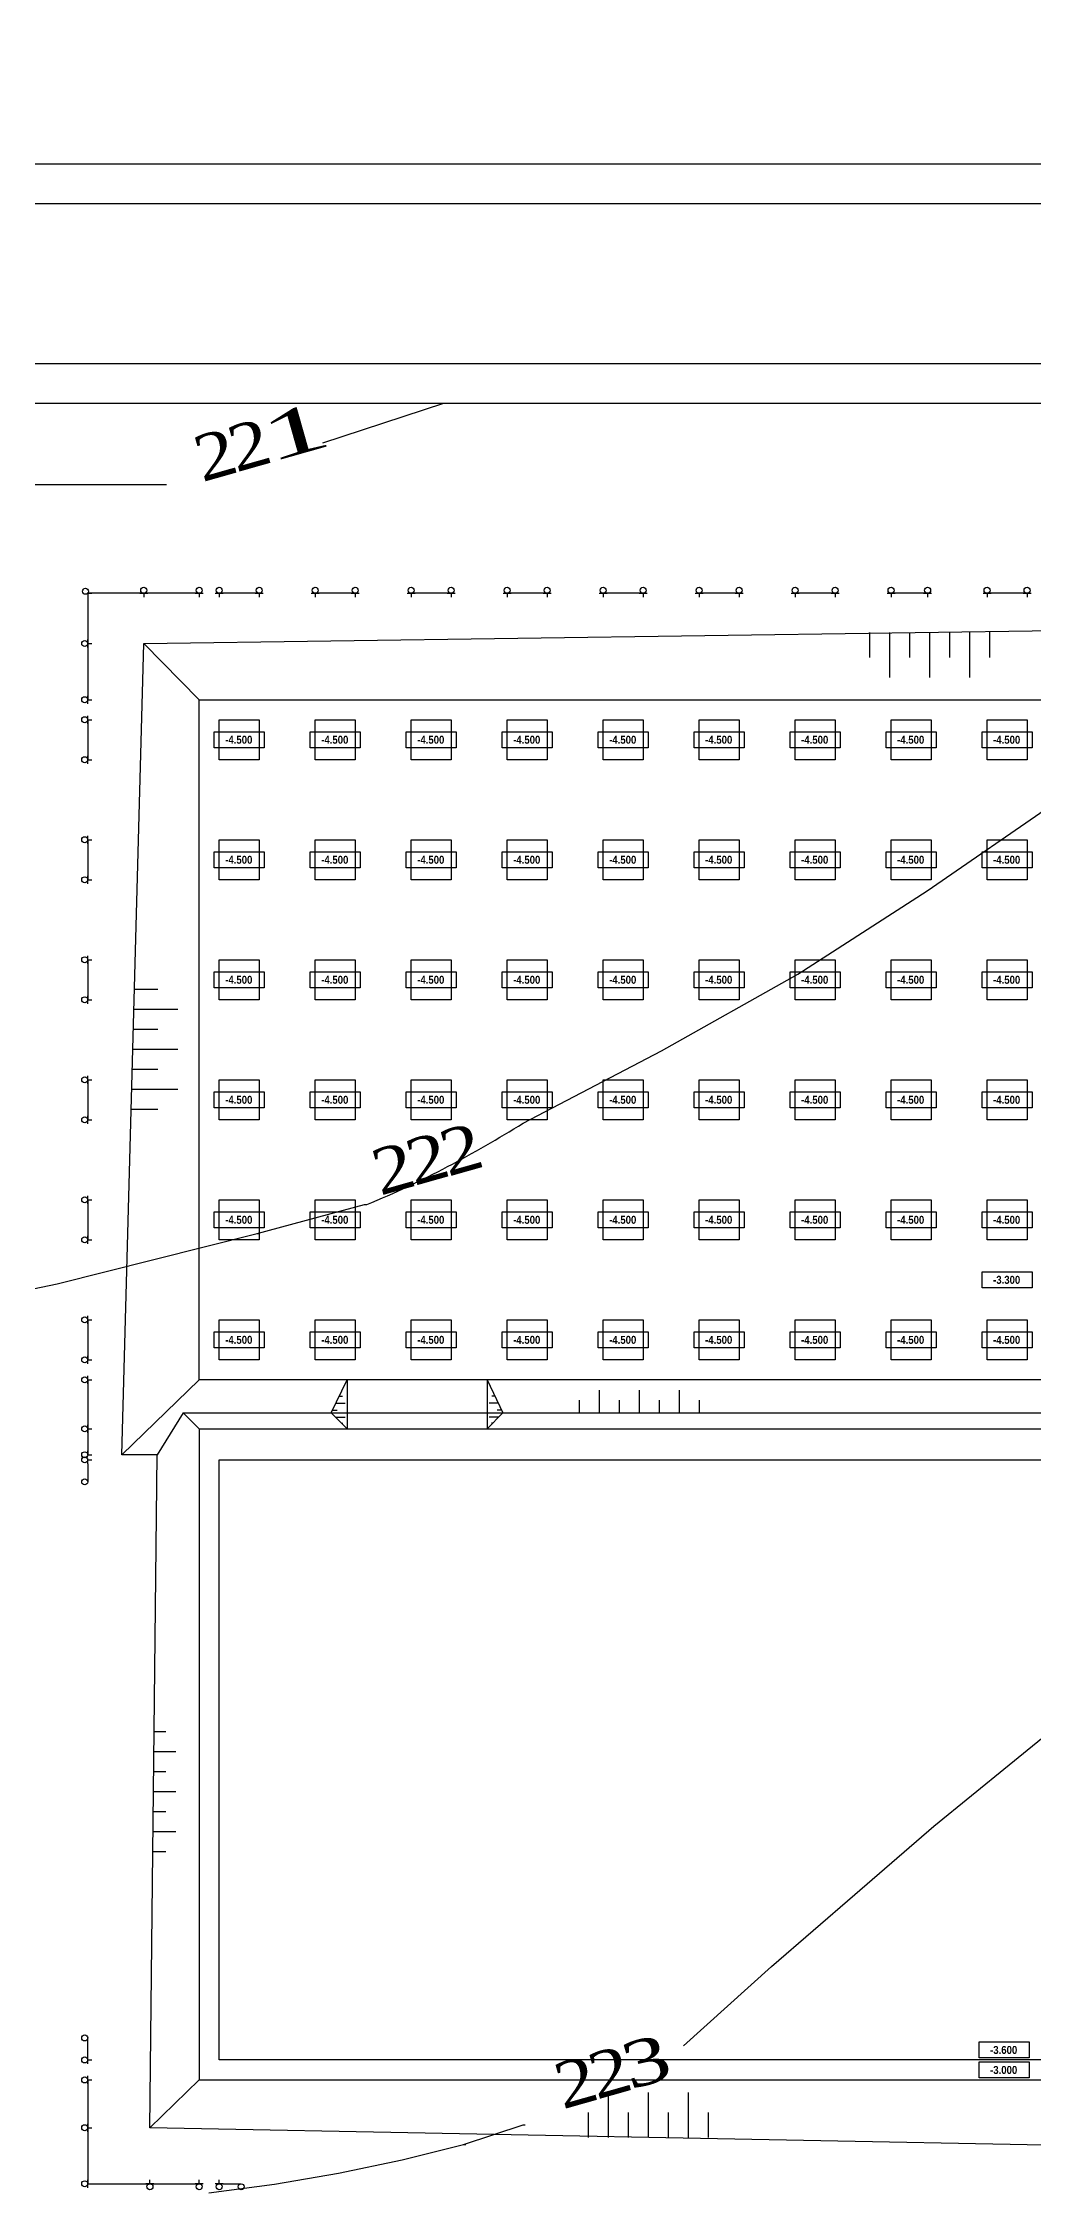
# Model space of a CAD drawing. Header units: millimetres. Extents: x -51 to 2999949, y -1641567 to 415040.
# Drawn here: x 1947855 to 1997370, y 195180 to 302519 of the extents above; entities that cross this region are included whole.
import ezdxf

# ---------------------------------------------------------------- set-up
doc = ezdxf.new("R2010")
doc.units = ezdxf.units.MM
doc.header["$LTSCALE"] = 75
doc.header["$MEASUREMENT"] = 0
doc.layers.get('0').update_dxf_attribs({"linetype": 'CONTINUOUS'})
for name, color, linetype in [('cesty', 161, 'CONTINUOUS'), ('objekt A patky', 130, 'CONTINUOUS'), ('objekt A+B', 10, 'CONTINUOUS'), ('objekt C', 30, 'CONTINUOUS'), ('objekt C deska', 150, 'CONTINUOUS'), ('svahování', 80, 'CONTINUOUS'), ('TEXT hlouby PPD', 255, 'CONTINUOUS'), ('TEXT hlouby SJ', 6, 'CONTINUOUS'), ('vytyčení', 50, 'CONTINUOUS')]:
    doc.layers.add(name, color=color, linetype=linetype)
doc.styles.add('hloubky patek a pasu', font='ariblk.ttf', dxfattribs={"width": 0.75, "height": 400})
doc.styles.add('TIMESNEWROMAN', font='times.ttf')

# ---------------------------------------------------------------- blocks, each defined once
blk = doc.blocks.new('*U76')
at = {"layer": 'objekt A patky', "extrusion": (3.35875e-15, -3.39308e-16, -1)}
blk.add_lwpolyline([(1000, 1000), (-1000, 1000), (-1000, -1000), (1000, -1000)], close=True, dxfattribs=at)
blk = doc.blocks.new('*U77')
at = {"layer": 'objekt A patky', "color": 0, "linetype": 'ByBlock', "lineweight": -2, "transparency": 16777216}
for p in [(-38400, 30000), (-33600, 30000), (-28800, 30000), (-24000, 30000), (-19200, 30000), (-14400, 30000), (-9600, 30000), (-4800, 30000), (0, 30000), (-38400, 24000), (-33600, 24000), (-28800, 24000), (-24000, 24000), (-19200, 24000), (-14400, 24000), (-9600, 24000), (-4800, 24000), (0, 24000), (-38400, 18000), (-33600, 18000), (-28800, 18000), (-24000, 18000), (-19200, 18000), (-14400, 18000), (-9600, 18000), (-4800, 18000), (0, 18000), (-38400, 12000), (-33600, 12000), (-28800, 12000), (-24000, 12000), (-19200, 12000), (-14400, 12000), (-9600, 12000), (-4800, 12000), (0, 12000), (-38400, 6000), (-33600, 6000), (-28800, 6000), (-24000, 6000), (-19200, 6000), (-14400, 6000), (-9600, 6000), (-4800, 6000), (0, 6000), (-38400, 0), (-33600, 0), (-28800, 0), (-24000, 0), (-19200, 0), (-14400, 0), (-9600, 0), (-4800, 0), (0, 0)]:
    blk.add_blockref('*U76', p, dxfattribs=at)

msp = doc.modelspace()

# ---------------------------------------------------------------- linework, layer by layer
for p, q in [((1889847.5854, 286496.2561), (2038142.3038, 286496.2561)), ((1889847.5854, 284515.909), (2038142.3038, 284515.909)), ((1951855.6645, 280452.3437), (1954041.7669, 280452.3437))]:
    msp.add_line(p, q)
for points in [[(1885784.0135, 302519.0837), (1885784.0135, 298455.5184), (1886324.1064, 296475.1713), (1887764.3607, 295060.6413), (1889847.5854, 294494.8241), (2038039.4327, 294494.8241), (2040019.7798, 295060.6413), (2041460.0406, 296475.1713), (2042000.127, 298455.5184), (2042000.127, 302519.0837), (2042103.0111, 302519.0837)], [(1887764.3607, 302519.0837), (1887764.3607, 298455.5184), (1888407.3312, 297143.8596), (1889847.5854, 296475.1713), (2038039.4327, 296475.1713), (2039351.0915, 297143.8596), (2040019.7798, 298455.5184), (2040019.7798, 302519.0837), (2040122.664, 302519.0837)], [(1961860.2843, 282535.5619), (1967904.1968, 284515.909), (1968007.081, 284515.909)], [(1887764.3607, 274537.0201), (1891725.0615, 275848.6789), (1895454.2892, 277160.3377), (1898977.7682, 278137.6393), (1902269.7742, 279037.8137), (1905458.909, 279680.7843), (1908416.5708, 280117.9864), (1911271.3615, 280349.4726), (1913817.5258, 280452.3437), (1951958.5356, 280452.3437)], [(1971864.9041, 248509.5596), (1978783.2602, 252135.9228), (1985598.7582, 255968.0281), (1992079.899, 260134.4646), (1998458.1687, 264532.3872), (2004630.6832, 269136.052), (2010571.7376, 273971.2029), (2016384.1901, 279140.6848), (2016487.0612, 279140.6848)], [(1958568.2784, 243005.7465), (1963943.5025, 244445.9942), (1964046.3736, 244445.9942)], [(1887764.3607, 224462.4724), (1894142.6304, 226880.0348), (1900057.954, 228963.2661), (1905664.6577, 230840.7421), (1910834.1397, 232486.732), (1915669.2776, 233798.3908), (1920067.2001, 235007.1785), (1924156.4898, 235881.6352), (1927885.7175, 236421.7346), (1931512.0742, 236987.5257), (1935369.8973, 237733.3673), (1939536.3469, 238504.9529), (1943831.3918, 239507.9722), (1948563.6455, 240485.3), (1953398.7964, 241694.0877), (1958568.2784, 243005.7465), (1958671.1495, 243005.7465)], [(1979889.1768, 202395.7192), (1984287.0994, 206356.4266), (1988453.5358, 209957.0458), (1992414.2432, 213377.6537), (1996169.1821, 216438.1866), (1999666.9564, 219292.9904), (2002984.6802, 221942.0258), (2006045.2262, 224359.6013), (2008900.0038, 226442.8195), (2011883.3964, 228423.1666), (2015072.5313, 230377.796), (2018467.4083, 232152.4009), (2022222.3604, 234004.1592), (2026285.9257, 235650.1491), (2030580.9772, 237296.1651), (2035081.7709, 238942.155), (2035184.642, 238942.155)], [(1968881.5245, 197457.7103), (1971864.9041, 198435.0119), (1971967.7883, 198435.0119)], [(1956150.7029, 195040.1349), (1959442.7089, 195477.3632), (1962631.8437, 196017.4495), (1965820.9786, 196686.1509), (1968881.5245, 197457.7103), (1969010.1134, 197457.7103)]]:
    msp.add_lwpolyline(points)
msp.add_open_spline([(1964046.3736, 244445.9942), (1966855.9695, 245597.097), (1969416.5218, 246997.2433), (1971864.9041, 248509.5596)], degree=3)
at = {"layer": 'cesty'}
for p, q in [((1962262.7267, 234041.3508), (1963069.7798, 235684.2977)), ((1963069.7798, 235684.2977), (1963069.7798, 233234.2977)), ((1970069.7798, 235684.2977), (1970069.7798, 233234.2977)), ((1970069.7798, 235684.2977), (1970848.9011, 234041.3508)), ((1963069.7798, 233234.2977), (1962262.7267, 234041.3508)), ((1970069.7798, 233234.2977), (1970848.9011, 234041.3508))]:
    msp.add_line(p, q, dxfattribs=at)
at = {"layer": 'objekt A+B'}
for p, q in [((1952896.208, 272494.6339), (2031498.657, 273605.3723)), ((1951800.0449, 231938.1863), (1952896.208, 272494.6339)), ((1952896.208, 272494.6339), (1955669.7798, 269684.2977)), ((1955669.7798, 269684.2977), (2027669.7798, 269684.2977)), ((1955669.7798, 235684.2977), (1955669.7798, 269684.2977)), ((1955669.7798, 235684.2977), (1951800.0449, 231938.1863)), ((1998069.7798, 235684.2977), (1955669.7798, 235684.2977)), ((1953562.1238, 231927.9986), (1951800.0449, 231938.1863))]:
    msp.add_line(p, q, dxfattribs=at)
at = {"layer": 'objekt C'}
for p, q in [((1954862.7267, 234041.3508), (1953562.1238, 231927.9986)), ((1955669.7798, 233234.2977), (1954862.7267, 234041.3508)), ((1954862.7267, 234041.3508), (1999744.7083, 234041.3508)), ((1955669.7798, 233234.2977), (1955669.7798, 200684.2977)), ((1955669.7798, 233234.2977), (1999669.7798, 233234.2977)), ((1953206.4049, 198294.1441), (1953562.1238, 231927.9986)), ((1955669.7798, 200684.2977), (1953206.4049, 198294.1441)), ((1955669.7798, 200684.2977), (1999669.7798, 200684.2977)), ((2003061.4127, 197323.8594), (1953206.4049, 198294.1441))]:
    msp.add_line(p, q, dxfattribs=at)
at = {"layer": 'objekt C deska', "extrusion": (1.93959e-16, -3.39308e-16, -1)}
for p, q in [((1956669.7798, 231684.2977), (1998669.7798, 231684.2977)), ((1956669.7798, 201684.2977), (1956669.7798, 231684.2977)), ((1998669.7798, 201684.2977), (1956669.7798, 201684.2977))]:
    msp.add_line(p, q, dxfattribs=at)
at = {"layer": 'svahování'}
for p, q in [((1989197.4325, 273050.0031), (1989197.4325, 271800.0031)), ((1990197.4325, 273050.0031), (1990197.4325, 270800.0031)), ((1991197.4325, 273050.0031), (1991197.4325, 271800.0031)), ((1992197.4325, 273050.0031), (1992197.4325, 270800.0031)), ((1993197.4325, 273064.1342), (1993197.4325, 271800.0031)), ((1994197.4325, 273078.2653), (1994197.4325, 270800.0031)), ((1995197.4325, 273092.3964), (1995197.4325, 271800.0031)), ((1952429.2107, 255216.4101), (1953598.1265, 255216.4101)), ((1952402.1826, 254216.4101), (1954598.1265, 254216.4101)), ((1952375.1545, 253216.4101), (1953598.1265, 253216.4101)), ((1952348.1265, 252216.4101), (1954598.1265, 252216.4101)), ((1952348.1265, 251216.4101), (1953598.1265, 251216.4101)), ((1952294.0703, 250216.4101), (1954598.1265, 250216.4101)), ((1952267.0422, 249216.4101), (1953598.1265, 249216.4101)), ((1975692.883, 234037.8604), (1975692.883, 235162.8604)), ((1977692.883, 234037.8604), (1977692.883, 235162.8604)), ((1979692.883, 234037.8604), (1979692.883, 235162.8604)), ((1962325.8146, 234169.781), (1962577.1723, 234169.781)), ((1962494.2318, 234512.6339), (1962974.3306, 234512.6339)), ((1962666.2533, 234862.8242), (1962840.027, 234862.8242)), ((1970625.4084, 234512.6339), (1970165.2291, 234512.6339)), ((1970459.3405, 234862.8242), (1970299.5327, 234862.8242)), ((1970787.9967, 234169.781), (1970562.3874, 234169.781)), ((1974692.883, 234037.8604), (1974692.883, 234662.8604)), ((1976692.883, 234037.8604), (1976692.883, 234662.8604)), ((1978692.883, 234037.8604), (1978692.883, 234662.8604)), ((1980692.883, 234037.8604), (1980692.883, 234662.8604)), ((1962483.8852, 233820.1923), (1962961.921, 233820.1923)), ((1962781.0239, 233523.0536), (1962857.9501, 233523.0536)), ((1970635.3969, 233820.1923), (1970177.6387, 233820.1923)), ((1970348.542, 233523.0536), (1970281.6096, 233523.0536)), ((1953415.993, 218111.0713), (1954009.2644, 218111.0713)), ((1953384.2644, 217111.0713), (1954509.2644, 217111.0713)), ((1953384.2644, 216111.0713), (1954009.2644, 216111.0713)), ((1953384.2644, 215111.0713), (1954509.2644, 215111.0713)), ((1953384.2644, 214111.0713), (1954009.2644, 214111.0713)), ((1953384.2644, 213111.0713), (1954509.2644, 213111.0713)), ((1953384.2644, 212111.0713), (1954009.2644, 212111.0713)), ((1976133.9088, 197809.0017), (1976133.9088, 200059.0017)), ((1978133.9088, 197809.0017), (1978133.9088, 200059.0017)), ((1980133.9088, 197809.0017), (1980133.9088, 200059.0017)), ((1975133.9088, 197809.0017), (1975133.9088, 199059.0017)), ((1977133.9088, 197809.0017), (1977133.9088, 199059.0017)), ((1979133.9088, 197809.0017), (1979133.9088, 199059.0017)), ((1981133.9088, 197809.0017), (1981133.9088, 199059.0017))]:
    msp.add_line(p, q, dxfattribs=at)
at = {"layer": 'TEXT hlouby PPD'}
for points in [[(1956419.7798, 268084.2977), (1958919.7798, 268084.2977), (1958919.7798, 267284.2977), (1956419.7798, 267284.2977)], [(1961219.7798, 268084.2977), (1963719.7798, 268084.2977), (1963719.7798, 267284.2977), (1961219.7798, 267284.2977)], [(1966019.7798, 268084.2977), (1968519.7798, 268084.2977), (1968519.7798, 267284.2977), (1966019.7798, 267284.2977)], [(1970819.7798, 268084.2977), (1973319.7798, 268084.2977), (1973319.7798, 267284.2977), (1970819.7798, 267284.2977)], [(1975619.7798, 268084.2977), (1978119.7798, 268084.2977), (1978119.7798, 267284.2977), (1975619.7798, 267284.2977)], [(1980419.7798, 268084.2977), (1982919.7798, 268084.2977), (1982919.7798, 267284.2977), (1980419.7798, 267284.2977)], [(1985219.7798, 268084.2977), (1987719.7798, 268084.2977), (1987719.7798, 267284.2977), (1985219.7798, 267284.2977)], [(1990019.7798, 268084.2977), (1992519.7798, 268084.2977), (1992519.7798, 267284.2977), (1990019.7798, 267284.2977)], [(1990019.7798, 268084.2977), (1992519.7798, 268084.2977), (1992519.7798, 267284.2977), (1990019.7798, 267284.2977)], [(1994819.7798, 268084.2977), (1997319.7798, 268084.2977), (1997319.7798, 267284.2977), (1994819.7798, 267284.2977)], [(1956419.7798, 262084.2977), (1958919.7798, 262084.2977), (1958919.7798, 261284.2977), (1956419.7798, 261284.2977)], [(1961219.7798, 262084.2977), (1963719.7798, 262084.2977), (1963719.7798, 261284.2977), (1961219.7798, 261284.2977)], [(1966019.7798, 262084.2977), (1968519.7798, 262084.2977), (1968519.7798, 261284.2977), (1966019.7798, 261284.2977)], [(1970819.7798, 262084.2977), (1973319.7798, 262084.2977), (1973319.7798, 261284.2977), (1970819.7798, 261284.2977)], [(1975619.7798, 262084.2977), (1978119.7798, 262084.2977), (1978119.7798, 261284.2977), (1975619.7798, 261284.2977)], [(1980419.7798, 262084.2977), (1982919.7798, 262084.2977), (1982919.7798, 261284.2977), (1980419.7798, 261284.2977)], [(1985219.7798, 262084.2977), (1987719.7798, 262084.2977), (1987719.7798, 261284.2977), (1985219.7798, 261284.2977)], [(1990019.7798, 262084.2977), (1992519.7798, 262084.2977), (1992519.7798, 261284.2977), (1990019.7798, 261284.2977)], [(1994819.7798, 262084.2977), (1997319.7798, 262084.2977), (1997319.7798, 261284.2977), (1994819.7798, 261284.2977)], [(1956419.7798, 256084.2977), (1958919.7798, 256084.2977), (1958919.7798, 255284.2977), (1956419.7798, 255284.2977)], [(1961219.7798, 256084.2977), (1963719.7798, 256084.2977), (1963719.7798, 255284.2977), (1961219.7798, 255284.2977)], [(1966019.7798, 256084.2977), (1968519.7798, 256084.2977), (1968519.7798, 255284.2977), (1966019.7798, 255284.2977)], [(1970819.7798, 256084.2977), (1973319.7798, 256084.2977), (1973319.7798, 255284.2977), (1970819.7798, 255284.2977)], [(1975619.7798, 256084.2977), (1978119.7798, 256084.2977), (1978119.7798, 255284.2977), (1975619.7798, 255284.2977)], [(1980419.7798, 256084.2977), (1982919.7798, 256084.2977), (1982919.7798, 255284.2977), (1980419.7798, 255284.2977)], [(1985219.7798, 256084.2977), (1987719.7798, 256084.2977), (1987719.7798, 255284.2977), (1985219.7798, 255284.2977)], [(1990019.7798, 256084.2977), (1992519.7798, 256084.2977), (1992519.7798, 255284.2977), (1990019.7798, 255284.2977)], [(1994819.7798, 256084.2977), (1997319.7798, 256084.2977), (1997319.7798, 255284.2977), (1994819.7798, 255284.2977)], [(1956419.7798, 250084.2977), (1958919.7798, 250084.2977), (1958919.7798, 249284.2977), (1956419.7798, 249284.2977)], [(1961219.7798, 250084.2977), (1963719.7798, 250084.2977), (1963719.7798, 249284.2977), (1961219.7798, 249284.2977)], [(1966019.7798, 250084.2977), (1968519.7798, 250084.2977), (1968519.7798, 249284.2977), (1966019.7798, 249284.2977)], [(1970819.7798, 250084.2977), (1973319.7798, 250084.2977), (1973319.7798, 249284.2977), (1970819.7798, 249284.2977)], [(1975619.7798, 250084.2977), (1978119.7798, 250084.2977), (1978119.7798, 249284.2977), (1975619.7798, 249284.2977)], [(1980419.7798, 250084.2977), (1982919.7798, 250084.2977), (1982919.7798, 249284.2977), (1980419.7798, 249284.2977)], [(1985219.7798, 250084.2977), (1987719.7798, 250084.2977), (1987719.7798, 249284.2977), (1985219.7798, 249284.2977)], [(1990019.7798, 250084.2977), (1992519.7798, 250084.2977), (1992519.7798, 249284.2977), (1990019.7798, 249284.2977)], [(1994819.7798, 250084.2977), (1997319.7798, 250084.2977), (1997319.7798, 249284.2977), (1994819.7798, 249284.2977)], [(1956419.7798, 244084.2977), (1958919.7798, 244084.2977), (1958919.7798, 243284.2977), (1956419.7798, 243284.2977)], [(1961219.7798, 244084.2977), (1963719.7798, 244084.2977), (1963719.7798, 243284.2977), (1961219.7798, 243284.2977)], [(1966019.7798, 244084.2977), (1968519.7798, 244084.2977), (1968519.7798, 243284.2977), (1966019.7798, 243284.2977)], [(1970819.7798, 244084.2977), (1973319.7798, 244084.2977), (1973319.7798, 243284.2977), (1970819.7798, 243284.2977)], [(1975619.7798, 244084.2977), (1978119.7798, 244084.2977), (1978119.7798, 243284.2977), (1975619.7798, 243284.2977)], [(1980419.7798, 244084.2977), (1982919.7798, 244084.2977), (1982919.7798, 243284.2977), (1980419.7798, 243284.2977)], [(1985219.7798, 244084.2977), (1987719.7798, 244084.2977), (1987719.7798, 243284.2977), (1985219.7798, 243284.2977)], [(1990019.7798, 244084.2977), (1992519.7798, 244084.2977), (1992519.7798, 243284.2977), (1990019.7798, 243284.2977)], [(1994819.7798, 244084.2977), (1997319.7798, 244084.2977), (1997319.7798, 243284.2977), (1994819.7798, 243284.2977)], [(1956419.7798, 238084.2977), (1958919.7798, 238084.2977), (1958919.7798, 237284.2977), (1956419.7798, 237284.2977)], [(1961219.7798, 238084.2977), (1963719.7798, 238084.2977), (1963719.7798, 237284.2977), (1961219.7798, 237284.2977)], [(1966019.7798, 238084.2977), (1968519.7798, 238084.2977), (1968519.7798, 237284.2977), (1966019.7798, 237284.2977)], [(1970819.7798, 238084.2977), (1973319.7798, 238084.2977), (1973319.7798, 237284.2977), (1970819.7798, 237284.2977)], [(1975619.7798, 238084.2977), (1978119.7798, 238084.2977), (1978119.7798, 237284.2977), (1975619.7798, 237284.2977)], [(1980419.7798, 238084.2977), (1982919.7798, 238084.2977), (1982919.7798, 237284.2977), (1980419.7798, 237284.2977)], [(1985219.7798, 238084.2977), (1987719.7798, 238084.2977), (1987719.7798, 237284.2977), (1985219.7798, 237284.2977)], [(1990019.7798, 238084.2977), (1992519.7798, 238084.2977), (1992519.7798, 237284.2977), (1990019.7798, 237284.2977)], [(1994819.7798, 238084.2977), (1997319.7798, 238084.2977), (1997319.7798, 237284.2977), (1994819.7798, 237284.2977)], [(1994669.7798, 202584.2977), (1997169.7798, 202584.2977), (1997169.7798, 201784.2977), (1994669.7798, 201784.2977)]]:
    msp.add_lwpolyline(points, close=True, dxfattribs=at)
at = {"layer": 'TEXT hlouby SJ'}
for points in [[(1994819.7798, 241084.2977), (1997319.7798, 241084.2977), (1997319.7798, 240284.2977), (1994819.7798, 240284.2977)], [(1994669.7798, 201584.2977), (1997169.7798, 201584.2977), (1997169.7798, 200784.2977), (1994669.7798, 200784.2977)]]:
    msp.add_lwpolyline(points, close=True, dxfattribs=at)
at = {"layer": 'vytyčení'}
for p, q in [((1952896.208, 275005.3723), (1950096.208, 275005.3723)), ((1950096.208, 275005.3723), (1950096.208, 269684.2977)), ((1950096.208, 275005.3723), (1950296.208, 275005.3723)), ((1952696.208, 275005.3723), (1953096.208, 275005.3723)), ((1952896.208, 275005.3723), (1952896.208, 274805.3723)), ((1952896.208, 275005.3723), (1953096.208, 275005.3723)), ((1955669.7798, 275005.3723), (1952896.208, 275005.3723)), ((1955469.7798, 275005.3723), (1955869.7798, 275005.3723)), ((1955669.7798, 275005.3723), (1955669.7798, 274805.3723)), ((1955669.7798, 275005.3723), (1955869.7798, 275005.3723)), ((1956469.7798, 275005.3723), (1956869.7798, 275005.3723)), ((1956669.7798, 275005.3723), (1956669.7798, 274805.3723)), ((1956669.7798, 275005.3723), (1956869.7798, 275005.3723)), ((1958669.7798, 275005.3723), (1956669.7798, 275005.3723)), ((1958469.7798, 275005.3723), (1958869.7798, 275005.3723)), ((1958669.7798, 275005.3723), (1958669.7798, 274805.3723)), ((1958669.7798, 275005.3723), (1958869.7798, 275005.3723)), ((1961269.7798, 275005.3723), (1961669.7798, 275005.3723)), ((1961469.7798, 275005.3723), (1961469.7798, 274805.3723)), ((1961469.7798, 275005.3723), (1961669.7798, 275005.3723)), ((1963469.7798, 275005.3723), (1961469.7798, 275005.3723)), ((1963269.7798, 275005.3723), (1963669.7798, 275005.3723)), ((1963469.7798, 275005.3723), (1963469.7798, 274805.3723)), ((1963469.7798, 275005.3723), (1963669.7798, 275005.3723)), ((1966069.7798, 275005.3723), (1966469.7798, 275005.3723)), ((1966269.7798, 275005.3723), (1966269.7798, 274805.3723)), ((1966269.7798, 275005.3723), (1966469.7798, 275005.3723)), ((1968269.7798, 275005.3723), (1966269.7798, 275005.3723)), ((1968069.7798, 275005.3723), (1968469.7798, 275005.3723)), ((1968269.7798, 275005.3723), (1968269.7798, 274805.3723)), ((1968269.7798, 275005.3723), (1968469.7798, 275005.3723)), ((1970869.7798, 275005.3723), (1971269.7798, 275005.3723)), ((1971069.7798, 275005.3723), (1971069.7798, 274805.3723)), ((1971069.7798, 275005.3723), (1971269.7798, 275005.3723)), ((1973069.7798, 275005.3723), (1971069.7798, 275005.3723)), ((1972869.7798, 275005.3723), (1973269.7798, 275005.3723)), ((1973069.7798, 275005.3723), (1973069.7798, 274805.3723)), ((1973069.7798, 275005.3723), (1973269.7798, 275005.3723)), ((1975669.7798, 275005.3723), (1976069.7798, 275005.3723)), ((1975869.7798, 275005.3723), (1975869.7798, 274805.3723)), ((1975869.7798, 275005.3723), (1976069.7798, 275005.3723)), ((1977869.7798, 275005.3723), (1975869.7798, 275005.3723)), ((1977669.7798, 275005.3723), (1978069.7798, 275005.3723)), ((1977869.7798, 275005.3723), (1977869.7798, 274805.3723)), ((1977869.7798, 275005.3723), (1978069.7798, 275005.3723)), ((1980469.7798, 275005.3723), (1980869.7798, 275005.3723)), ((1980669.7798, 275005.3723), (1980669.7798, 274805.3723)), ((1980669.7798, 275005.3723), (1980869.7798, 275005.3723)), ((1982669.7798, 275005.3723), (1980669.7798, 275005.3723)), ((1982469.7798, 275005.3723), (1982869.7798, 275005.3723)), ((1982669.7798, 275005.3723), (1982669.7798, 274805.3723)), ((1982669.7798, 275005.3723), (1982869.7798, 275005.3723)), ((1985269.7798, 275005.3723), (1985669.7798, 275005.3723)), ((1985469.7798, 275005.3723), (1985469.7798, 274805.3723)), ((1985469.7798, 275005.3723), (1985669.7798, 275005.3723)), ((1987469.7798, 275005.3723), (1985469.7798, 275005.3723)), ((1987269.7798, 275005.3723), (1987669.7798, 275005.3723)), ((1987469.7798, 275005.3723), (1987469.7798, 274805.3723)), ((1987469.7798, 275005.3723), (1987669.7798, 275005.3723)), ((1990069.7798, 275005.3723), (1990469.7798, 275005.3723)), ((1990269.7798, 275005.3723), (1990269.7798, 274805.3723)), ((1990269.7798, 275005.3723), (1990469.7798, 275005.3723)), ((1992097.4325, 275005.3723), (1990269.7798, 275005.3723)), ((1991897.4325, 275005.3723), (1992297.4325, 275005.3723)), ((1992097.4325, 275005.3723), (1992097.4325, 274805.3723)), ((1992097.4325, 275005.3723), (1992297.4325, 275005.3723)), ((1994869.7798, 275005.3723), (1995269.7798, 275005.3723)), ((1995069.7798, 275005.3723), (1995069.7798, 274805.3723)), ((1995069.7798, 275005.3723), (1995269.7798, 275005.3723)), ((1997069.7798, 275005.3723), (1995069.7798, 275005.3723)), ((1996869.7798, 275005.3723), (1997269.7798, 275005.3723)), ((1997069.7798, 275005.3723), (1997069.7798, 274805.3723)), ((1997069.7798, 275005.3723), (1997269.7798, 275005.3723)), ((1950096.208, 272294.6339), (1950096.208, 272694.6339)), ((1950096.208, 272494.6339), (1950096.208, 272694.6339)), ((1950096.208, 272494.6339), (1950296.208, 272494.6339)), ((1950096.208, 269484.2977), (1950096.208, 269884.2977)), ((1950096.208, 269684.2977), (1950096.208, 269884.2977)), ((1950096.208, 269684.2977), (1950296.208, 269684.2977)), ((1950096.208, 268484.2977), (1950096.208, 268884.2977)), ((1950096.208, 268684.2977), (1950296.208, 268684.2977)), ((1950096.208, 268684.2977), (1950096.208, 266684.2977)), ((1950096.208, 266484.2977), (1950096.208, 266884.2977)), ((1950096.208, 266684.2977), (1950096.208, 266884.2977)), ((1950096.208, 266684.2977), (1950296.208, 266684.2977)), ((1950096.208, 262484.2977), (1950096.208, 262884.2977)), ((1950096.208, 262684.2977), (1950096.208, 262884.2977)), ((1950096.208, 262684.2977), (1950296.208, 262684.2977)), ((1950096.208, 262684.2977), (1950096.208, 260684.2977)), ((1950096.208, 260484.2977), (1950096.208, 260884.2977)), ((1950096.208, 260684.2977), (1950096.208, 260884.2977)), ((1950096.208, 260684.2977), (1950296.208, 260684.2977)), ((1950096.208, 256484.2977), (1950096.208, 256884.2977)), ((1950096.208, 256684.2977), (1950096.208, 256884.2977)), ((1950096.208, 256684.2977), (1950296.208, 256684.2977)), ((1950096.208, 256684.2977), (1950096.208, 254684.2977)), ((1950096.208, 254484.2977), (1950096.208, 254884.2977)), ((1950096.208, 254684.2977), (1950096.208, 254884.2977)), ((1950096.208, 254684.2977), (1950296.208, 254684.2977)), ((1950096.208, 250484.2977), (1950096.208, 250884.2977)), ((1950096.208, 250684.2977), (1950096.208, 250884.2977)), ((1950096.208, 250684.2977), (1950296.208, 250684.2977)), ((1950096.208, 250684.2977), (1950096.208, 248684.2977)), ((1950096.208, 248484.2977), (1950096.208, 248884.2977)), ((1950096.208, 248684.2977), (1950096.208, 248884.2977)), ((1950096.208, 248684.2977), (1950296.208, 248684.2977)), ((1950096.208, 244484.2977), (1950096.208, 244884.2977)), ((1950096.208, 244684.2977), (1950096.208, 244884.2977)), ((1950096.208, 244684.2977), (1950296.208, 244684.2977)), ((1950096.208, 244684.2977), (1950096.208, 242684.2977)), ((1950096.208, 242484.2977), (1950096.208, 242884.2977)), ((1950096.208, 242684.2977), (1950096.208, 242884.2977)), ((1950096.208, 242684.2977), (1950296.208, 242684.2977)), ((1950096.208, 238484.2977), (1950096.208, 238884.2977)), ((1950096.208, 238684.2977), (1950096.208, 238884.2977)), ((1950096.208, 238684.2977), (1950296.208, 238684.2977)), ((1950096.208, 238684.2977), (1950096.208, 236684.2977)), ((1950096.208, 236484.2977), (1950096.208, 236884.2977)), ((1950096.208, 236684.2977), (1950096.208, 236884.2977)), ((1950096.208, 236684.2977), (1950296.208, 236684.2977)), ((1950096.208, 235484.2977), (1950096.208, 235884.2977)), ((1950096.208, 235684.2977), (1950096.208, 235884.2977)), ((1950096.208, 235684.2977), (1950296.208, 235684.2977)), ((1950096.208, 235684.2977), (1950096.208, 231938.1863)), ((1950096.208, 233034.2977), (1950096.208, 233434.2977)), ((1950096.208, 233234.2977), (1950096.208, 233434.2977)), ((1950096.208, 233234.2977), (1950296.208, 233234.2977)), ((1950096.208, 231938.1863), (1950096.208, 232138.1863)), ((1950096.208, 231938.1863), (1950096.208, 232138.1863)), ((1950096.208, 231938.1863), (1950296.208, 231938.1863)), ((1950096.208, 231484.2977), (1950096.208, 231684.2977)), ((1950096.208, 231684.2977), (1950296.208, 231684.2977)), ((1950096.208, 231484.2977), (1950096.208, 230584.2977)), ((1950096.208, 201884.2977), (1950096.208, 202784.2977)), ((1950096.208, 201484.2977), (1950096.208, 201884.2977)), ((1950096.208, 201684.2977), (1950096.208, 201884.2977)), ((1950096.208, 201684.2977), (1950296.208, 201684.2977)), ((1950096.208, 200484.2977), (1950096.208, 200884.2977)), ((1950096.208, 200684.2977), (1950096.208, 200884.2977)), ((1950096.208, 200684.2977), (1950296.208, 200684.2977)), ((1950096.208, 200684.2977), (1950096.208, 198294.1441)), ((1950096.208, 198094.1441), (1950096.208, 198494.1441)), ((1950096.208, 198294.1441), (1950096.208, 198494.1441)), ((1950096.208, 198294.1441), (1950096.208, 195494.1441)), ((1950096.208, 198294.1441), (1950296.208, 198294.1441)), ((1950096.208, 195294.1441), (1950096.208, 195694.1441)), ((1950096.208, 195494.1441), (1950096.208, 195694.1441)), ((1950096.208, 195494.1441), (1955669.7798, 195494.1441)), ((1950096.208, 195494.1441), (1950296.208, 195494.1441)), ((1953406.4049, 195494.1441), (1953006.4049, 195494.1441)), ((1953206.4049, 195494.1441), (1953006.4049, 195494.1441)), ((1953206.4049, 195494.1441), (1953206.4049, 195694.1441)), ((1955869.7798, 195494.1441), (1955469.7798, 195494.1441)), ((1955669.7798, 195494.1441), (1955469.7798, 195494.1441)), ((1955669.7798, 195494.1441), (1955669.7798, 195694.1441)), ((1956869.7798, 195494.1441), (1956469.7798, 195494.1441)), ((1956669.7798, 195494.1441), (1956469.7798, 195494.1441)), ((1956669.7798, 195494.1441), (1956669.7798, 195694.1441)), ((1956869.7798, 195494.1441), (1957769.7798, 195494.1441))]:
    msp.add_line(p, q, dxfattribs=at)
for centre in [(1949982.4053, 275103.8703), (1952896.208, 275155.3723), (1955669.7798, 275155.3723), (1956669.7798, 275155.3723), (1958669.7798, 275155.3723), (1961469.7798, 275155.3723), (1963469.7798, 275155.3723), (1966269.7798, 275155.3723), (1968269.7798, 275155.3723), (1971069.7798, 275155.3723), (1973069.7798, 275155.3723), (1975869.7798, 275155.3723), (1977869.7798, 275155.3723), (1980669.7798, 275155.3723), (1982669.7798, 275155.3723), (1985469.7798, 275155.3723), (1987469.7798, 275155.3723), (1990269.7798, 275155.3723), (1992097.4325, 275155.3723), (1995069.7798, 275155.3723), (1997069.7798, 275155.3723), (1949946.208, 272494.6339), (1949946.208, 269684.2977), (1949946.208, 268684.2977), (1949946.208, 266684.2977), (1949946.208, 262684.2977), (1949946.208, 260684.2977), (1949946.208, 256684.2977), (1949946.208, 254684.2977), (1949946.208, 250684.2977), (1949946.208, 248684.2977), (1949946.208, 244684.2977), (1949946.208, 242684.2977), (1949946.208, 238684.2977), (1949946.208, 236684.2977), (1949946.208, 235684.2977), (1949946.208, 233234.2977), (1949946.208, 231938.1863), (1949946.208, 231684.2977), (1949946.208, 230584.2977), (1949946.208, 202784.2977), (1949946.208, 201684.2977), (1949946.208, 200684.2977), (1949946.208, 198294.1441), (1949946.208, 195494.1441), (1953206.4049, 195344.1441), (1955669.7798, 195344.1441), (1956669.7798, 195344.1441), (1957769.7798, 195344.1441)]:
    msp.add_circle(centre, 150, dxfattribs=at)

# ---------------------------------------------------------------- block references
at = {"layer": 'objekt A patky'}
msp.add_blockref('*U77', (1996069.7798, 237684.2977), dxfattribs=at)

# ---------------------------------------------------------------- texts
at = {"char_height": 2289.83564, "attachment_point": 7, "rotation": 15.800195223, "style": 'TIMESNEWROMAN'}
for s, insert, width in [('\\W1.16;2', (1957513.7188, 281044.0356), 3047.345227), ('\\W1.95;1', (1959185.4395, 281532.8303), 3945.505769), ('\\W1.16;2', (1955816.3587, 280555.3456), 3047.345227), ('\\W1.16;2', (1966412.0426, 245372.5143), 3047.345227), ('\\W1.16;2', (1968109.4419, 245835.3296), 3047.345227), ('\\W1.16;2', (1964714.7218, 244883.7981), 3047.345227), ('\\W1.35;3', (1977213.7695, 200159.0839), 3263.015794), ('\\W1.16;2', (1975541.9703, 199696.177), 3047.345227), ('\\W1.16;2', (1973844.6103, 199207.487), 3047.345227)]:
    msp.add_mtext(s, dxfattribs=dict(at, insert=insert, width=width))
at = {"layer": 'TEXT hlouby PPD', "char_height": 400, "attachment_point": 1, "style": 'hloubky patek a pasu'}
for s, insert in [('-4.500', (1956969.7798, 267884.2977)), ('-4.500', (1961769.7798, 267884.2977)), ('-4.500', (1966569.7798, 267884.2977)), ('-4.500', (1971369.7798, 267884.2977)), ('-4.500', (1976169.7798, 267884.2977)), ('-4.500', (1980969.7798, 267884.2977)), ('-4.500', (1985769.7798, 267884.2977)), ('-4.500', (1990569.7798, 267884.2977)), ('-4.500', (1995369.7798, 267884.2977)), ('-4.500', (1956969.7798, 261884.2977)), ('-4.500', (1961769.7798, 261884.2977)), ('-4.500', (1966569.7798, 261884.2977)), ('-4.500', (1971369.7798, 261884.2977)), ('-4.500', (1976169.7798, 261884.2977)), ('-4.500', (1980969.7798, 261884.2977)), ('-4.500', (1985769.7798, 261884.2977)), ('-4.500', (1990569.7798, 261884.2977)), ('-4.500', (1995369.7798, 261884.2977)), ('-4.500', (1956969.7798, 255884.2977)), ('-4.500', (1961769.7798, 255884.2977)), ('-4.500', (1966569.7798, 255884.2977)), ('-4.500', (1971369.7798, 255884.2977)), ('-4.500', (1976169.7798, 255884.2977)), ('-4.500', (1980969.7798, 255884.2977)), ('-4.500', (1985769.7798, 255884.2977)), ('-4.500', (1990569.7798, 255884.2977)), ('-4.500', (1995369.7798, 255884.2977)), ('-4.500', (1956969.7798, 249884.2977)), ('-4.500', (1961769.7798, 249884.2977)), ('-4.500', (1966569.7798, 249884.2977)), ('-4.500', (1971369.7798, 249884.2977)), ('-4.500', (1976169.7798, 249884.2977)), ('-4.500', (1980969.7798, 249884.2977)), ('-4.500', (1985769.7798, 249884.2977)), ('-4.500', (1990569.7798, 249884.2977)), ('-4.500', (1995369.7798, 249884.2977)), ('-4.500', (1956969.7798, 243884.2977)), ('-4.500', (1961769.7798, 243884.2977)), ('-4.500', (1966569.7798, 243884.2977)), ('-4.500', (1971369.7798, 243884.2977)), ('-4.500', (1976169.7798, 243884.2977)), ('-4.500', (1980969.7798, 243884.2977)), ('-4.500', (1985769.7798, 243884.2977)), ('-4.500', (1990569.7798, 243884.2977)), ('-4.500', (1995369.7798, 243884.2977)), ('-4.500', (1956969.7798, 237884.2977)), ('-4.500', (1961769.7798, 237884.2977)), ('-4.500', (1966569.7798, 237884.2977)), ('-4.500', (1971369.7798, 237884.2977)), ('-4.500', (1976169.7798, 237884.2977)), ('-4.500', (1980969.7798, 237884.2977)), ('-4.500', (1985769.7798, 237884.2977)), ('-4.500', (1990569.7798, 237884.2977)), ('-4.500', (1995369.7798, 237884.2977)), ('-3.600', (1995219.7798, 202384.2977))]:
    msp.add_mtext_dynamic_manual_height_columns(s, width=1520.658085, gutter_width=2000, heights=[0], dxfattribs=dict(at, insert=insert))
at = {"layer": 'TEXT hlouby SJ', "char_height": 400, "attachment_point": 1, "style": 'hloubky patek a pasu'}
for s, insert in [('-3.300', (1995369.7798, 240884.2977)), ('-3.000', (1995219.7798, 201384.2977))]:
    msp.add_mtext_dynamic_manual_height_columns(s, width=1520.658085, gutter_width=2000, heights=[0], dxfattribs=dict(at, insert=insert))

doc.saveas('drawing.dxf')
